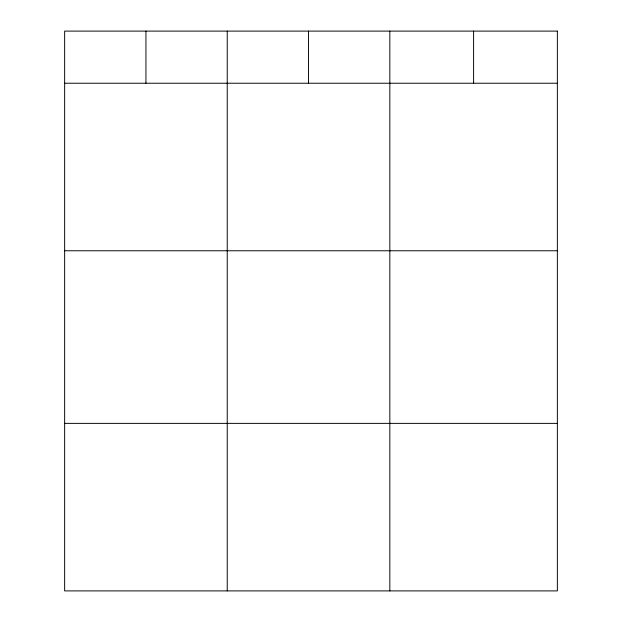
<?xml version="1.0" encoding="UTF-8"?>
<svg xmlns="http://www.w3.org/2000/svg" width="622" height="622" viewBox="0 0 622 622"><rect width="100%" height="100%" fill="white"/><g stroke="black" fill="none" stroke-linecap="round" stroke-linejoin="round"><path stroke-width="0.93" d="M64.641 83.231L557.359 83.231M64.641 250.767L557.359 250.767M64.641 423.372L557.359 423.372M473.599 31.1L473.599 83.231M389.831 31.1L389.831 590.9M308.535 31.1L308.535 83.231M227.24 31.1L227.24 590.9M145.945 31.1L145.945 83.231M557.359 31.1L64.641 31.1L64.641 590.9L557.359 590.9L557.359 31.1"/></g></svg>
